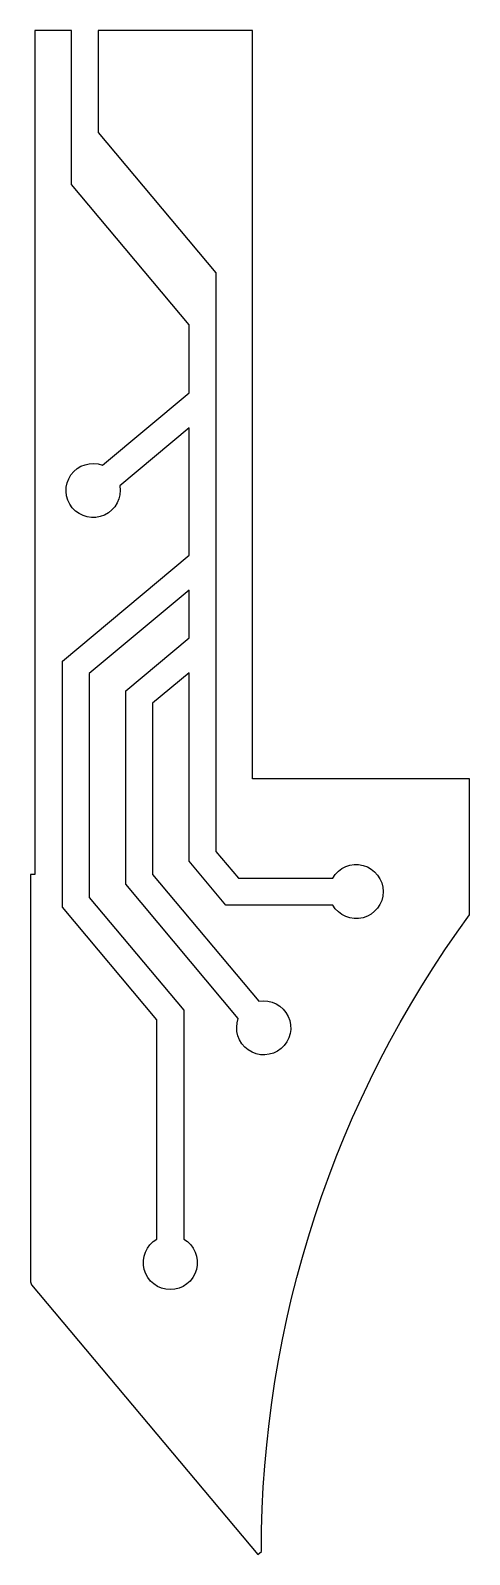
# Model space of a CAD drawing. Header units: inches. Extents: x -36.1 to -24, y -60.1 to -18.
import ezdxf

# ---------------------------------------------------------------- set-up
doc = ezdxf.new("R2010")
doc.units = ezdxf.units.IN
doc.layers.add('PERIMETER', color=5, linetype='CONTINUOUS')

msp = doc.modelspace()

# ---------------------------------------------------------------- linework, layer by layer
at = {"layer": 'PERIMETER'}
msp.add_lwpolyline([(-34.253, -20.816), (-31.003, -24.689), (-31.003, -40.666), (-30.383, -41.405), (-27.778, -41.405, -3.749146), (-27.778, -42.149), (-30.73, -42.149), (-31.747, -40.937), (-31.747, -35.737), (-32.753, -36.578), (-32.753, -41.303), (-29.815, -44.804, -3.749146), (-30.385, -45.282), (-33.497, -41.574), (-33.497, -36.23), (-31.747, -34.768), (-31.747, -33.457), (-34.503, -35.759), (-34.503, -41.94), (-31.892, -45.051), (-31.892, -51.373, -3.749146), (-32.636, -51.373), (-32.636, -45.322), (-35.247, -42.211), (-35.247, -35.411), (-31.747, -32.488), (-31.747, -28.971), (-33.663, -30.571, -3.749146), (-34.14, -30), (-31.747, -28.002), (-31.747, -26.127), (-34.997, -22.254), (-34.997, -17.997), (-36.003, -17.997), (-36.003, -41.301), (-36.128, -41.301), (-36.128, -52.552), (-36.098, -52.633), (-29.846, -60.085), (-29.747, -60.001, -0.159402), (-23.997, -42.421), (-23.997, -38.662), (-29.997, -38.662), (-29.997, -17.997), (-34.253, -17.997)], format="xyb", close=True, dxfattribs=at)

doc.saveas('drawing.dxf')
